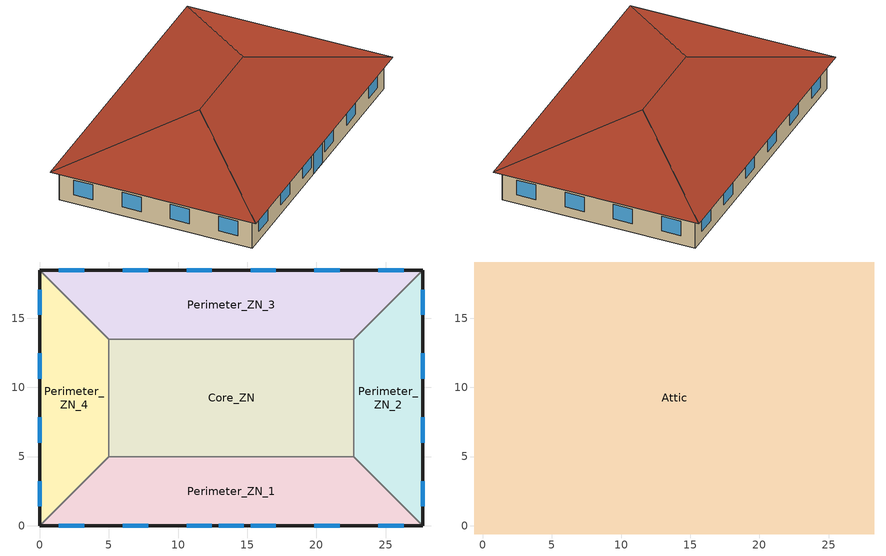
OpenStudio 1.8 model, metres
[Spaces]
Perimeter_ZN_1
 floor ground (ext-slab): 22.69,5 27.69,0 0,0 5,5 z0
 wall outside (Mass Non-res Ext Wall): 0,0 27.69,0 z0:3.05
 wall to Perimeter_ZN_4 (int-walls): 5,5 0,0 z0:3.05
 wall to Perimeter_ZN_2 (int-walls): 27.69,0 22.69,5 z0:3.05
 wall to Core_ZN (int-walls): 22.69,5 5,5 z0:3.05
 window (Window Non-res Fixed): 12.93,0 14.76,0 z0:2.13; 1.39,0 3.22,0 / 10.62,0 12.45,0 / 19.85,0 21.68,0 / 6.01,0 7.84,0 / 15.24,0 17.07,0 / 24.47,0 26.3,0 z0.9:2.42
Perimeter_ZN_3
 floor ground (ext-slab): 27.69,18.46 22.69,13.46 5,13.46 0,18.46 z0
 wall outside (Mass Non-res Ext Wall): 27.69,18.46 0,18.46 z0:3.05
 wall to Core_ZN (int-walls): 5,13.46 22.69,13.46 z0:3.05
 wall to Perimeter_ZN_2 (int-walls): 22.69,13.46 27.69,18.46 z0:3.05
 wall to Perimeter_ZN_4 (int-walls): 0,18.46 5,13.46 z0:3.05
 window (Window Non-res Fixed): 26.3,18.46 24.47,18.46 / 17.07,18.46 15.24,18.46 / 7.84,18.46 6.01,18.46 / 12.45,18.46 10.62,18.46 / 21.68,18.46 19.85,18.46 / 3.22,18.46 1.39,18.46 z0.9:2.42
Perimeter_ZN_4
 floor ground (ext-slab): 0,18.46 5,13.46 5,5 0,0 z0
 wall outside (Mass Non-res Ext Wall): 0,18.46 0,0 z0:3.05
 wall to Core_ZN (int-walls): 5,5 5,13.46 z0:3.05
 window (Window Non-res Fixed): 0,12.45 0,10.62 / 0,3.22 0,1.39 / 0,17.07 0,15.24 / 0,7.84 0,6.01 z0.9:2.42
Perimeter_ZN_2
 floor ground (ext-slab): 27.69,18.46 27.69,0 22.69,5 22.69,13.46 z0
 wall outside (Mass Non-res Ext Wall): 27.69,0 27.69,18.46 z0:3.05
 wall to Core_ZN (int-walls): 22.69,13.46 22.69,5 z0:3.05
 window (Window Non-res Fixed): 27.69,6.01 27.69,7.84 / 27.69,1.39 27.69,3.22 / 27.69,10.62 27.69,12.45 / 27.69,15.24 27.69,17.07 z0.9:2.42
Core_ZN
 floor ground (ext-slab): 22.69,13.46 22.69,5 5,5 5,13.46 z0
Attic
 floor outside (Attic Non-res Floor): 28.29,19.06 27.69,18.46 0,18.46 -0.6,19.06 z3.05; 27.69,0 28.29,-0.6 -0.6,-0.6 0,0 z3.05; 28.29,19.06 28.29,-0.6 27.69,0 27.69,18.46 z3.05; -0.6,19.06 0,18.46 0,0 -0.6,-0.6 z3.05
 floor to Core_ZN (Attic Non-res Floor): 22.69,13.46 22.69,5 5,5 5,13.46 z3.05
 floor to Perimeter_ZN_1 (Attic Non-res Floor): 22.69,5 27.69,0 0,0 5,5 z3.05
 floor to Perimeter_ZN_3 (Attic Non-res Floor): 27.69,18.46 22.69,13.46 5,13.46 0,18.46 z3.05
 floor to Perimeter_ZN_2 (Attic Non-res Floor): 27.69,18.46 27.69,0 22.69,5 22.69,13.46 z3.05
 floor to Perimeter_ZN_4 (Attic Non-res Floor): 0,18.46 5,13.46 5,5 0,0 z3.05
 roof outside (Attic Non-res Roof): 18.46,9.23,6.33 28.29,19.06,3.05 -0.6,19.06,3.05 9.23,9.23,6.33; 9.23,9.23,6.33 -0.6,-0.6,3.05 28.29,-0.6,3.05 18.46,9.23,6.33; 9.23,9.23,6.33 -0.6,19.06,3.05 -0.6,-0.6,3.05; 18.46,9.23,6.33 28.29,-0.6,3.05 28.29,19.06,3.05
[Site]
USA IL-CHICAGO-OHARE: Latitude {deg}=41.77; Longitude {deg}=-87.75; Time Zone {hr}=-6; Elevation {m}=190; Terrain=City
[SizingPeriod:DesignDay] Barometric Pressure {Pa}=99063; Rain Indicator=0; Snow Indicator=0; Day of Month=21; Daylight Saving Time Indicator=0; Humidity Indicating Type=Wetbulb; Solar Model Indicator=ASHRAEClearSky
Name | Maximum Dry-Bulb Temperature {C} | Daily Dry-Bulb Temperature Range {deltaC} | Humidity Indicating Conditions at Maximum Dry-Bulb {BasedOnField A3} | Wind Speed {m/s} | Wind Direction {deg} | Sky Clearness | Month | Day Type
CHICAGO Ann Clg .4% Condns WB=>MDB | 31.2 | 10.7 | 25.5 | 5.3 | 230 | 1 | 7 | SummerDesignDay
CHICAGO Ann Htg 99.6% Condns DB | -20.6 | 0 | -20.6 | 4.9 | 270 | 0 | 1 | WinterDesignDay
[Building]
SmallOffice: North Axis {deg}=0
[Construction]
int-walls: 1/2IN Gypsum, 1/2IN Gypsum
Attic Non-res Floor: 1/2IN Gypsum, AtticFloor NonRes Insulation, 1/2IN Gypsum
Mass Non-res Ext Wall: 1IN Stucco, 8IN CONCRETE HW, Mass NonRes Wall Insulation, 1/2IN Gypsum
ext-slab: HW CONCRETE, CP02 CARPET PAD
Window Non-res Fixed: NonRes Fixed Assembly Window
InteriorFurnishings: Std Wood 6inch
Attic Non-res Roof: Roof Membrane, Metal Decking
[Material] Thermal Absorptance=0.9
Name | Roughness | Thickness {m} | Conductivity {W/m-K} | Density {kg/m3} | Specific Heat {J/kg-K} | Solar Absorptance | Visible Absorptance
1/2IN Gypsum | Smooth | 0.0127 | 0.16 | 784.9 | 830 | 0.92 | 0.92
AtticFloor NonRes Insulation | MediumRough | 0.236805 | 0.049 | 265 | 836.8 | 0.7 | 0.7
1IN Stucco | Smooth | 0.0253 | 0.6918 | 1858 | 837 | 0.92 | 0.92
8IN CONCRETE HW | Rough | 0.2032 | 1.311 | 2240 | 836.8 | 0.7 | 0.7
Mass NonRes Wall Insulation | MediumRough | 0.0495495 | 0.049 | 265 | 836.8 | 0.7 | 0.7
HW CONCRETE | Rough | 0.1016 | 1.311 | 2240 | 836.8 | 0.7 | 0.7
Std Wood 6inch | MediumSmooth | 0.15 | 0.12 | 540 | 1210 | 0.7 | 0.7
Metal Decking | MediumSmooth | 0.0015 | 45.006 | 7680 | 418.4 | 0.7 | 0.3
Roof Membrane | VeryRough | 0.0095 | 0.16 | 1121.29 | 1460 | 0.7 | 0.7
[Material:NoMass]
CP02 CARPET PAD: Roughness=VeryRough; Thermal Resistance {m2-K/W}=0.2165; Thermal Absorptance=0.9; Solar Absorptance=0.7; Visible Absorptance=0.8
[WindowMaterial:SimpleGlazingSystem]
NonRes Fixed Assembly Window: U-Factor {W/m2-K}=3.23646; Solar Heat Gain Coefficient=0.39
[Space] Building Story=1
Name | Space Type | Thermal Zone | Part of Total Floor Area | Design Specification Outdoor Air Object
Perimeter_ZN_1 | NECB-Office - enclosed | Sys-3 Flr-1 Sch-A HPlcmt-south | Yes | SZ DSOA Perimeter_ZN_1
Perimeter_ZN_3 | NECB-Office - enclosed | Sys-3 Flr-1 Sch-A HPlcmt-north | Yes | SZ DSOA Perimeter_ZN_3
Attic | NECB-- undefined --A |  | No
Perimeter_ZN_4 | NECB-Office - enclosed | Sys-3 Flr-1 Sch-A HPlcmt-west | Yes | SZ DSOA Perimeter_ZN_4
Perimeter_ZN_2 | NECB-Office - enclosed | Sys-3 Flr-1 Sch-A HPlcmt-east | Yes | SZ DSOA Perimeter_ZN_2
Core_ZN | NECB-Office - enclosed | Sys-3 Flr-1 Sch-A HPlcmt-core | Yes | SZ DSOA Core_ZN
[ElectricEquipment:Definition] Design Level Calculation Method=Watts/Area
Name | Watts per Space Floor Area {W/m2} | Fraction Latent | Fraction Radiant | Fraction Lost
Perimeter_ZN_4_MiscPlug_Equip Definition; Perimeter_ZN_3_MiscPlug_Equip Definition; Perimeter_ZN_2_MiscPlug_Equip Definition; Core_ZN_MiscPlug_Equip Definition; Perimeter_ZN_1_MiscPlug_Equip Definition | 10.76 | 0 | 0.5 | 0
NECB-Office - enclosed-sched-A-elec-def | 7.5
[ElectricEquipment]
Name | Electric Equipment Definition | Space or SpaceType | Schedule | Multiplier
Perimeter_ZN_4_MiscPlug_Equip | Perimeter_ZN_4_MiscPlug_Equip Definition | Perimeter_ZN_4 | BLDG_EQUIP_SCH
Perimeter_ZN_3_MiscPlug_Equip | Perimeter_ZN_3_MiscPlug_Equip Definition | Perimeter_ZN_3 | BLDG_EQUIP_SCH
Perimeter_ZN_2_MiscPlug_Equip | Perimeter_ZN_2_MiscPlug_Equip Definition | Perimeter_ZN_2 | BLDG_EQUIP_SCH
Core_ZN_MiscPlug_Equip | Core_ZN_MiscPlug_Equip Definition | Core_ZN | BLDG_EQUIP_SCH
Perimeter_ZN_1_MiscPlug_Equip | Perimeter_ZN_1_MiscPlug_Equip Definition | Perimeter_ZN_1 | BLDG_EQUIP_SCH
NECB-Office - enclosed-sched-A-elec | NECB-Office - enclosed-sched-A-elec-def | NECB-Office - enclosed |  | 1
[SpaceInfiltration:DesignFlowRate] Constant Term Coefficient=1; Temperature Term Coefficient=0; Velocity Term Coefficient=0; Velocity Squared Term Coefficient=0
Name | Space or SpaceType | Schedule | Design Flow Rate Calculation Method | Air Changes per Hour {1/hr} | Flow per Exterior Surface Area {m3/s-m2}
Attic_Infiltration | Attic | ALWAYS_ON | AirChanges/Hour | 1
Perimeter_ZN_2_Infiltration | Perimeter_ZN_2 | INFIL_QUARTER_ON_SCH | Flow/ExteriorArea |  | 0.000302
Perimeter_ZN_1_Infiltration | Perimeter_ZN_1 | INFIL_QUARTER_ON_SCH | Flow/ExteriorArea |  | 0.000302
Perimeter_ZN_4_Infiltration | Perimeter_ZN_4 | INFIL_QUARTER_ON_SCH | Flow/ExteriorArea |  | 0.000302
Core_ZN_Infiltration | Core_ZN | INFIL_QUARTER_ON_SCH | AirChanges/Hour | 0.36
Perimeter_ZN_3_Infiltration | Perimeter_ZN_3 | INFIL_QUARTER_ON_SCH | Flow/ExteriorArea |  | 0.000302
NECB-- undefined --sched-A-inf | NECB-- undefined --A | FRACTION_ALWAYS_ON | Flow/ExteriorArea |  | 0.00025
NECB-Office - enclosed-sched-A-inf | NECB-Office - enclosed | FRACTION_ALWAYS_ON | Flow/ExteriorArea |  | 0.00025
[People:Definition] Number of People Calculation Method=Area/Person; Fraction Radiant=0.3
Name | Space Floor Area per Person {m2/person} | Enable ASHRAE 55 Comfort Warnings | Mean Radiant Temperature Calculation Type
Perimeter_ZN_2 People Definition; Core_ZN People Definition; Perimeter_ZN_4 People Definition; Perimeter_ZN_1 People Definition; Perimeter_ZN_3 People Definition | 18.58 | No | ZoneAveraged
NECB-Office - enclosed-sched-A-people-def | 20
[People]
Name | People Definition | Space or SpaceType | Number of People Schedule | Activity Level Schedule | Work Efficiency Schedule | Multiplier
Perimeter_ZN_2 People | Perimeter_ZN_2 People Definition | Perimeter_ZN_2 | BLDG_OCC_SCH | ACTIVITY_SCH | WORK_EFF_SCH
Core_ZN People | Core_ZN People Definition | Core_ZN | BLDG_OCC_SCH | ACTIVITY_SCH | WORK_EFF_SCH
Perimeter_ZN_4 People | Perimeter_ZN_4 People Definition | Perimeter_ZN_4 | BLDG_OCC_SCH | ACTIVITY_SCH | WORK_EFF_SCH
Perimeter_ZN_1 People | Perimeter_ZN_1 People Definition | Perimeter_ZN_1 | BLDG_OCC_SCH | ACTIVITY_SCH | WORK_EFF_SCH
Perimeter_ZN_3 People | Perimeter_ZN_3 People Definition | Perimeter_ZN_3 | BLDG_OCC_SCH | ACTIVITY_SCH | WORK_EFF_SCH
NECB-Office - enclosed-sched-A-people | NECB-Office - enclosed-sched-A-people-def | NECB-Office - enclosed |  | activity 120W |  | 1
[DesignSpecification:OutdoorAir]
Name | Outdoor Air Flow per Person {m3/s-person} | Outdoor Air Method | Outdoor Air Flow per Floor Area {m3/s-m2} | Outdoor Air Flow Rate {m3/s} | Outdoor Air Flow Air Changes per Hour {1/hr} | Outdoor Air Flow Rate Fraction Schedule
SZ DSOA Core_ZN; SZ DSOA Perimeter_ZN_3; SZ DSOA Perimeter_ZN_4; SZ DSOA Perimeter_ZN_2; SZ DSOA Perimeter_ZN_1 | 0.01
NECB-Office - enclosed-sched-A-oa | 0.00864102 | Maximum | 0 | 0 | 0 | FRACTION_ALWAYS_ON
[InternalMass:Definition] Construction=InteriorFurnishings; Design Level Calculation Method=SurfaceArea
Name | Surface Area {m2}
Perimeter_ZN_4 Internal Mass Definition; Perimeter_ZN_2 Internal Mass Definition | 134.6
Perimeter_ZN_1 Internal Mass Definition; Perimeter_ZN_3 Internal Mass Definition | 226.9
Core_ZN Internal Mass Definition | 299.3148
[InternalMass]
Name | Internal Mass Definition | Space or SpaceType
Perimeter_ZN_4 Internal Mass | Perimeter_ZN_4 Internal Mass Definition | Perimeter_ZN_4
Perimeter_ZN_1 Internal Mass | Perimeter_ZN_1 Internal Mass Definition | Perimeter_ZN_1
Core_ZN Internal Mass | Core_ZN Internal Mass Definition | Core_ZN
Perimeter_ZN_2 Internal Mass | Perimeter_ZN_2 Internal Mass Definition | Perimeter_ZN_2
Perimeter_ZN_3 Internal Mass | Perimeter_ZN_3 Internal Mass Definition | Perimeter_ZN_3
[Lights:Definition] Design Level Calculation Method=Watts/Area
Name | Watts per Space Floor Area {W/m2} | Fraction Radiant | Fraction Visible | Return Air Fraction | Return Air Fraction Calculated from Plenum Temperature
Core_ZN_Lights Definition; Perimeter_ZN_2_Lights Definition; Perimeter_ZN_3_Lights Definition; Perimeter_ZN_4_Lights Definition; Perimeter_ZN_1_Lights Definition | 10.76 | 0.7 | 0.2 | 0 | No
NECB-Office - enclosed-sched-A-lights-def | 11.9
[Lights]
Name | Lights Definition | Space or SpaceType | Schedule | Fraction Replaceable | Multiplier
Core_ZN_Lights | Core_ZN_Lights Definition | Core_ZN | BLDG_LIGHT_SCH | 1
Perimeter_ZN_2_Lights | Perimeter_ZN_2_Lights Definition | Perimeter_ZN_2 | BLDG_LIGHT_SCH | 1
Perimeter_ZN_3_Lights | Perimeter_ZN_3_Lights Definition | Perimeter_ZN_3 | BLDG_LIGHT_SCH | 1
Perimeter_ZN_4_Lights | Perimeter_ZN_4_Lights Definition | Perimeter_ZN_4 | BLDG_LIGHT_SCH | 1
Perimeter_ZN_1_Lights | Perimeter_ZN_1_Lights Definition | Perimeter_ZN_1 | BLDG_LIGHT_SCH | 1
NECB-Office - enclosed-sched-A-lights | NECB-Office - enclosed-sched-A-lights-def | NECB-Office - enclosed |  |  | 1
[BuildingStory]
1
[DefaultScheduleSet]
NECB-A: Hours of Operation Schedule=NECB-A-Fan; Number of People Schedule=NECB-A-Occ; Lighting Schedule=NECB-A-Ltg; Electric Equipment Schedule=NECB-A-Equ; Hot Water Equipment Schedule=NECB-A-HW; Infiltration Schedule=FRACTION_ALWAYS_ON; Other Equipment Schedule=NECB-A-Proc
[ThermostatSetpoint:DualSetpoint]
NECB-A: Heating Setpoint Temperature Schedule=NECB-A-Htg; Cooling Setpoint Temperature Schedule=NECB-A-Clg
[SpaceType] Default Schedule Set=NECB-A
Name | Design Specification Outdoor Air Object
NECB-- undefined --A
NECB-Office - enclosed | NECB-Office - enclosed-sched-A-oa
[HotWaterEquipment:Definition]
NECB-Office - enclosed-sched-A-dhw-def: Design Level Calculation Method=Watts/Area; Watts per Space Floor Area {W/m2}=90
[HotWaterEquipment]
NECB-Office - enclosed-sched-A-dhw: Hot Water Equipment Definition=NECB-Office - enclosed-sched-A-dhw-def; Space or SpaceType=NECB-Office - enclosed; Multiplier=1
[ThermalZone] Thermostat=NECB-A; Use Ideal Air Loads=Yes
Sys-3 Flr-1 Sch-A HPlcmt-north; Sys-3 Flr-1 Sch-A HPlcmt-east; Sys-3 Flr-1 Sch-A HPlcmt-west; Sys-3 Flr-1 Sch-A HPlcmt-south; Sys-3 Flr-1 Sch-A HPlcmt-core
[Sizing:Zone] Zone Cooling Design Supply Air Temperature {C}=14; Zone Heating Design Supply Air Temperature {C}=40; Zone Cooling Design Supply Air Humidity Ratio {kg-H2O/kg-air}=0.0085; Zone Heating Design Supply Air Humidity Ratio {kg-H2O/kg-air}=0.008; Cooling Design Air Flow Method=DesignDay; Heating Design Air Flow Method=DesignDay
Sys-3 Flr-1 Sch-A HPlcmt-north; Sys-3 Flr-1 Sch-A HPlcmt-east; Sys-3 Flr-1 Sch-A HPlcmt-west; Sys-3 Flr-1 Sch-A HPlcmt-south; Sys-3 Flr-1 Sch-A HPlcmt-core
[Schedule:Compact]
BLDG_EQUIP_SCH: Through: 12/31, For: Weekdays, Until: 08:00, 0.4, Until: 12:00, 0.9, Until: 13:00, 0.8, Until: 17:00, 0.9, Until: 18:00, 0.5, Until: 24:00, 0.4, For: Saturday, Until: 06:00, 0.3, Until: 08:00, 0.4, Until: 12:00, 0.5, Until: 17:00, 0.35, Until: 24:00, 0.3, For: SummerDesignDay, Until: 24:00, 1, For: WinterDesignDay, Until: 24:00, 0, For: AllOtherDays, Until: 24:00, 0.3
ALWAYS_ON: Through: 12/31, For: AllDays, Until: 24:00, 1
BLDG_OCC_SCH: Through: 12/31, For: SummerDesignDay, Until: 06:00, 0, Until: 22:00, 1, Until: 24:00, 0.05, For: Weekdays, Until: 06:00, 0, Until: 07:00, 0.1, Until: 08:00, 0.2, Until: 12:00, 0.95, Until: 13:00, 0.5, Until: 17:00, 0.95, Until: 18:00, 0.3, Until: 20:00, 0.1, Until: 24:00, 0.05, For: Saturday, Until: 06:00, 0, Until: 08:00, 0.1, Until: 12:00, 0.3, Until: 17:00, 0.1, Until: 24:00, 0, For: AllOtherDays, Until: 24:00, 0
ACTIVITY_SCH: Through: 12/31, For: AllDays, Until: 24:00, 120
WORK_EFF_SCH: Through: 12/31, For: AllDays, Until: 24:00, 0
INFIL_QUARTER_ON_SCH: Through: 12/31, For: Weekdays SummerDesignDay, Until: 06:00, 1, Until: 22:00, 0.25, Until: 24:00, 1, For: Saturday WinterDesignDay, Until: 06:00, 1, Until: 18:00, 0.25, Until: 24:00, 1, For: Sunday Holidays AllOtherDays, Until: 24:00, 1
BLDG_LIGHT_SCH: Through: 12/31, For: Weekdays, Until: 05:00, 0.05, Until: 07:00, 0.1, Until: 08:00, 0.3, Until: 17:00, 0.9, Until: 18:00, 0.5, Until: 20:00, 0.3, Until: 22:00, 0.2, Until: 23:00, 0.1, Until: 24:00, 0.05, For: Saturday, Until: 06:00, 0.05, Until: 08:00, 0.1, Until: 12:00, 0.3, Until: 17:00, 0.15, Until: 24:00, 0.05, For: SummerDesignDay, Until: 24:00, 1, For: WinterDesignDay, Until: 24:00, 0, For: AllOtherDays, Until: 24:00, 0.05
[Schedule:Ruleset]
Name | Default Day Schedule
FRACTION_ALWAYS_ON | Schedule Day 1
NECB-A-Occ | Schedule Day 2
NECB-A-Ltg | Schedule Day 3
NECB-A-Equ | Schedule Day 4
NECB-A-Fan | Schedule Day 5
NECB-A-Proc | Schedule Day 6
NECB-A-Clg | Schedule Day 7
NECB-A-Htg | Schedule Day 8
NECB-A-HW | Schedule Day 9
activity 120W | Schedule Day 74
[Schedule:Day]
Schedule Day 1; wkdFRACTION_ALWAYS_ON 1; satFRACTION_ALWAYS_ON 1; sunFRACTION_ALWAYS_ON 1: 1, 0, 1, 2, 0, 1, 3, 0, 1, 4, 0, 1, 5, 0, 1, 6, 0, 1, 7, 0, 1, 8, 0, 1, 9, 0, 1, 10, 0, 1, 11, 0, 1, 12, 0, 1, 13, 0, 1, 14, 0, 1, 15, 0, 1, 16, 0, 1, 17, 0, 1, 18, 0, 1, 19, 0, 1, 20, 0, 1, 21, 0, 1, 22, 0, 1, 23, 0, 1, 24, 0, 1
Schedule Day 2; wkdNECB-A-Occ 1: 1, 0, 0, 2, 0, 0, 3, 0, 0, 4, 0, 0, 5, 0, 0, 6, 0, 0, 7, 0, 0, 8, 0, 0.1, 9, 0, 0.7, 10, 0, 0.9, 11, 0, 0.9, 12, 0, 0.9, 13, 0, 0.5, 14, 0, 0.5, 15, 0, 0.9, 16, 0, 0.9, 17, 0, 0.9, 18, 0, 0.7, 19, 0, 0.3, 20, 0, 0.1, 21, 0, 0.1, 22, 0, 0.1, 23, 0, 0.1, 24, 0, 0
satNECB-A-Occ 1; sunNECB-A-Occ 1; satNECB-A-Fan 1; sunNECB-A-Fan 1: 1, 0, 0, 2, 0, 0, 3, 0, 0, 4, 0, 0, 5, 0, 0, 6, 0, 0, 7, 0, 0, 8, 0, 0, 9, 0, 0, 10, 0, 0, 11, 0, 0, 12, 0, 0, 13, 0, 0, 14, 0, 0, 15, 0, 0, 16, 0, 0, 17, 0, 0, 18, 0, 0, 19, 0, 0, 20, 0, 0, 21, 0, 0, 22, 0, 0, 23, 0, 0, 24, 0, 0
Schedule Day 3; wkdNECB-A-Ltg 1: 1, 0, 0.05, 2, 0, 0.05, 3, 0, 0.05, 4, 0, 0.05, 5, 0, 0.05, 6, 0, 0.05, 7, 0, 0.05, 8, 0, 0.3, 9, 0, 0.8, 10, 0, 0.9, 11, 0, 0.9, 12, 0, 0.9, 13, 0, 0.9, 14, 0, 0.9, 15, 0, 0.9, 16, 0, 0.9, 17, 0, 0.9, 18, 0, 0.8, 19, 0, 0.5, 20, 0, 0.3, 21, 0, 0.3, 22, 0, 0.1, 23, 0, 0.1, 24, 0, 0.05
satNECB-A-Ltg 1; sunNECB-A-Ltg 1; satNECB-A-HW 1; sunNECB-A-HW 1: 1, 0, 0.05, 2, 0, 0.05, 3, 0, 0.05, 4, 0, 0.05, 5, 0, 0.05, 6, 0, 0.05, 7, 0, 0.05, 8, 0, 0.05, 9, 0, 0.05, 10, 0, 0.05, 11, 0, 0.05, 12, 0, 0.05, 13, 0, 0.05, 14, 0, 0.05, 15, 0, 0.05, 16, 0, 0.05, 17, 0, 0.05, 18, 0, 0.05, 19, 0, 0.05, 20, 0, 0.05, 21, 0, 0.05, 22, 0, 0.05, 23, 0, 0.05, 24, 0, 0.05
Schedule Day 4; wkdNECB-A-Equ 1; Schedule Day 6; wkdNECB-A-Proc 1: 1, 0, 0.2, 2, 0, 0.2, 3, 0, 0.2, 4, 0, 0.2, 5, 0, 0.2, 6, 0, 0.2, 7, 0, 0.2, 8, 0, 0.3, 9, 0, 0.8, 10, 0, 0.9, 11, 0, 0.9, 12, 0, 0.9, 13, 0, 0.9, 14, 0, 0.9, 15, 0, 0.9, 16, 0, 0.9, 17, 0, 0.9, 18, 0, 0.9, 19, 0, 0.5, 20, 0, 0.3, 21, 0, 0.3, 22, 0, 0.2, 23, 0, 0.2, 24, 0, 0.2
satNECB-A-Equ 1; sunNECB-A-Equ 1; satNECB-A-Proc 1; sunNECB-A-Proc 1: 1, 0, 0.2, 2, 0, 0.2, 3, 0, 0.2, 4, 0, 0.2, 5, 0, 0.2, 6, 0, 0.2, 7, 0, 0.2, 8, 0, 0.2, 9, 0, 0.2, 10, 0, 0.2, 11, 0, 0.2, 12, 0, 0.2, 13, 0, 0.2, 14, 0, 0.2, 15, 0, 0.2, 16, 0, 0.2, 17, 0, 0.2, 18, 0, 0.2, 19, 0, 0.2, 20, 0, 0.2, 21, 0, 0.2, 22, 0, 0.2, 23, 0, 0.2, 24, 0, 0.2
Schedule Day 5; wkdNECB-A-Fan 1: 1, 0, 0, 2, 0, 0, 3, 0, 0, 4, 0, 0, 5, 0, 0, 6, 0, 0, 7, 0, 1, 8, 0, 1, 9, 0, 1, 10, 0, 1, 11, 0, 1, 12, 0, 1, 13, 0, 1, 14, 0, 1, 15, 0, 1, 16, 0, 1, 17, 0, 1, 18, 0, 1, 19, 0, 1, 20, 0, 1, 21, 0, 1, 22, 0, 0, 23, 0, 0, 24, 0, 0
Schedule Day 7; wkdNECB-A-Clg 1: 1, 0, 35, 2, 0, 35, 3, 0, 35, 4, 0, 35, 5, 0, 35, 6, 0, 35, 7, 0, 24, 8, 0, 24, 9, 0, 24, 10, 0, 24, 11, 0, 24, 12, 0, 24, 13, 0, 24, 14, 0, 24, 15, 0, 24, 16, 0, 24, 17, 0, 24, 18, 0, 24, 19, 0, 24, 20, 0, 24, 21, 0, 24, 22, 0, 35, 23, 0, 35, 24, 0, 35
satNECB-A-Clg 1; sunNECB-A-Clg 1: 1, 0, 35, 2, 0, 35, 3, 0, 35, 4, 0, 35, 5, 0, 35, 6, 0, 35, 7, 0, 35, 8, 0, 35, 9, 0, 35, 10, 0, 35, 11, 0, 35, 12, 0, 35, 13, 0, 35, 14, 0, 35, 15, 0, 35, 16, 0, 35, 17, 0, 35, 18, 0, 35, 19, 0, 35, 20, 0, 35, 21, 0, 35, 22, 0, 35, 23, 0, 35, 24, 0, 35
Schedule Day 8; wkdNECB-A-Htg 1: 1, 0, 18, 2, 0, 18, 3, 0, 18, 4, 0, 18, 5, 0, 18, 6, 0, 18, 7, 0, 20, 8, 0, 22, 9, 0, 22, 10, 0, 22, 11, 0, 22, 12, 0, 22, 13, 0, 22, 14, 0, 22, 15, 0, 22, 16, 0, 22, 17, 0, 22, 18, 0, 22, 19, 0, 22, 20, 0, 22, 21, 0, 22, 22, 0, 18, 23, 0, 18, 24, 0, 18
satNECB-A-Htg 1; sunNECB-A-Htg 1: 1, 0, 18, 2, 0, 18, 3, 0, 18, 4, 0, 18, 5, 0, 18, 6, 0, 18, 7, 0, 18, 8, 0, 18, 9, 0, 18, 10, 0, 18, 11, 0, 18, 12, 0, 18, 13, 0, 18, 14, 0, 18, 15, 0, 18, 16, 0, 18, 17, 0, 18, 18, 0, 18, 19, 0, 18, 20, 0, 18, 21, 0, 18, 22, 0, 18, 23, 0, 18, 24, 0, 18
Schedule Day 9; wkdNECB-A-HW 1: 1, 0, 0.05, 2, 0, 0.05, 3, 0, 0.05, 4, 0, 0.05, 5, 0, 0.05, 6, 0, 0.05, 7, 0, 0.05, 8, 0, 0.1, 9, 0, 0.5, 10, 0, 0.5, 11, 0, 0.9, 12, 0, 0.9, 13, 0, 0.9, 14, 0, 0.9, 15, 0, 0.9, 16, 0, 0.9, 17, 0, 0.7, 18, 0, 0.5, 19, 0, 0.3, 20, 0, 0.2, 21, 0, 0.2, 22, 0, 0.2, 23, 0, 0.05, 24, 0, 0.05
Schedule Day 74; wkdactivity 120W 1; satactivity 120W 1; sunactivity 120W 1: 1, 0, 120, 2, 0, 120, 3, 0, 120, 4, 0, 120, 5, 0, 120, 6, 0, 120, 7, 0, 120, 8, 0, 120, 9, 0, 120, 10, 0, 120, 11, 0, 120, 12, 0, 120, 13, 0, 120, 14, 0, 120, 15, 0, 120, 16, 0, 120, 17, 0, 120, 18, 0, 120, 19, 0, 120, 20, 0, 120, 21, 0, 120, 22, 0, 120, 23, 0, 120, 24, 0, 120
[Schedule:Rule] Date Specification Type=DateRange; Start Month=1; Start Day=1; End Month=12; End Day=31
Name | Schedule Ruleset | Rule Order | Day Schedule | Apply Sunday | Apply Monday | Apply Tuesday | Apply Wednesday | Apply Thursday | Apply Friday | Apply Saturday
wkdFRACTION_ALWAYS_ON rule | FRACTION_ALWAYS_ON | 2 | wkdFRACTION_ALWAYS_ON 1 | No | Yes | Yes | Yes | Yes | Yes | No
satFRACTION_ALWAYS_ONrule | FRACTION_ALWAYS_ON | 1 | satFRACTION_ALWAYS_ON 1 | No | No | No | No | No | No | Yes
sunFRACTION_ALWAYS_ONrule | FRACTION_ALWAYS_ON | 0 | sunFRACTION_ALWAYS_ON 1 | Yes | No | No | No | No | No | No
wkdNECB-A-Occ rule | NECB-A-Occ | 2 | wkdNECB-A-Occ 1 | No | Yes | Yes | Yes | Yes | Yes | No
satNECB-A-Occrule | NECB-A-Occ | 1 | satNECB-A-Occ 1 | No | No | No | No | No | No | Yes
sunNECB-A-Occrule | NECB-A-Occ | 0 | sunNECB-A-Occ 1 | Yes | No | No | No | No | No | No
wkdNECB-A-Ltg rule | NECB-A-Ltg | 2 | wkdNECB-A-Ltg 1 | No | Yes | Yes | Yes | Yes | Yes | No
satNECB-A-Ltgrule | NECB-A-Ltg | 1 | satNECB-A-Ltg 1 | No | No | No | No | No | No | Yes
sunNECB-A-Ltgrule | NECB-A-Ltg | 0 | sunNECB-A-Ltg 1 | Yes | No | No | No | No | No | No
wkdNECB-A-Equ rule | NECB-A-Equ | 2 | wkdNECB-A-Equ 1 | No | Yes | Yes | Yes | Yes | Yes | No
satNECB-A-Equrule | NECB-A-Equ | 1 | satNECB-A-Equ 1 | No | No | No | No | No | No | Yes
sunNECB-A-Equrule | NECB-A-Equ | 0 | sunNECB-A-Equ 1 | Yes | No | No | No | No | No | No
wkdNECB-A-Fan rule | NECB-A-Fan | 2 | wkdNECB-A-Fan 1 | No | Yes | Yes | Yes | Yes | Yes | No
satNECB-A-Fanrule | NECB-A-Fan | 1 | satNECB-A-Fan 1 | No | No | No | No | No | No | Yes
sunNECB-A-Fanrule | NECB-A-Fan | 0 | sunNECB-A-Fan 1 | Yes | No | No | No | No | No | No
wkdNECB-A-Proc rule | NECB-A-Proc | 2 | wkdNECB-A-Proc 1 | No | Yes | Yes | Yes | Yes | Yes | No
satNECB-A-Procrule | NECB-A-Proc | 1 | satNECB-A-Proc 1 | No | No | No | No | No | No | Yes
sunNECB-A-Procrule | NECB-A-Proc | 0 | sunNECB-A-Proc 1 | Yes | No | No | No | No | No | No
wkdNECB-A-Clg rule | NECB-A-Clg | 2 | wkdNECB-A-Clg 1 | No | Yes | Yes | Yes | Yes | Yes | No
satNECB-A-Clgrule | NECB-A-Clg | 1 | satNECB-A-Clg 1 | No | No | No | No | No | No | Yes
sunNECB-A-Clgrule | NECB-A-Clg | 0 | sunNECB-A-Clg 1 | Yes | No | No | No | No | No | No
wkdNECB-A-Htg rule | NECB-A-Htg | 2 | wkdNECB-A-Htg 1 | No | Yes | Yes | Yes | Yes | Yes | No
satNECB-A-Htgrule | NECB-A-Htg | 1 | satNECB-A-Htg 1 | No | No | No | No | No | No | Yes
sunNECB-A-Htgrule | NECB-A-Htg | 0 | sunNECB-A-Htg 1 | Yes | No | No | No | No | No | No
wkdNECB-A-HW rule | NECB-A-HW | 2 | wkdNECB-A-HW 1 | No | Yes | Yes | Yes | Yes | Yes | No
satNECB-A-HWrule | NECB-A-HW | 1 | satNECB-A-HW 1 | No | No | No | No | No | No | Yes
sunNECB-A-HWrule | NECB-A-HW | 0 | sunNECB-A-HW 1 | Yes | No | No | No | No | No | No
wkdactivity 120W rule | activity 120W | 2 | wkdactivity 120W 1 | No | Yes | Yes | Yes | Yes | Yes | No
satactivity 120Wrule | activity 120W | 1 | satactivity 120W 1 | No | No | No | No | No | No | Yes
sunactivity 120Wrule | activity 120W | 0 | sunactivity 120W 1 | Yes | No | No | No | No | No | No
